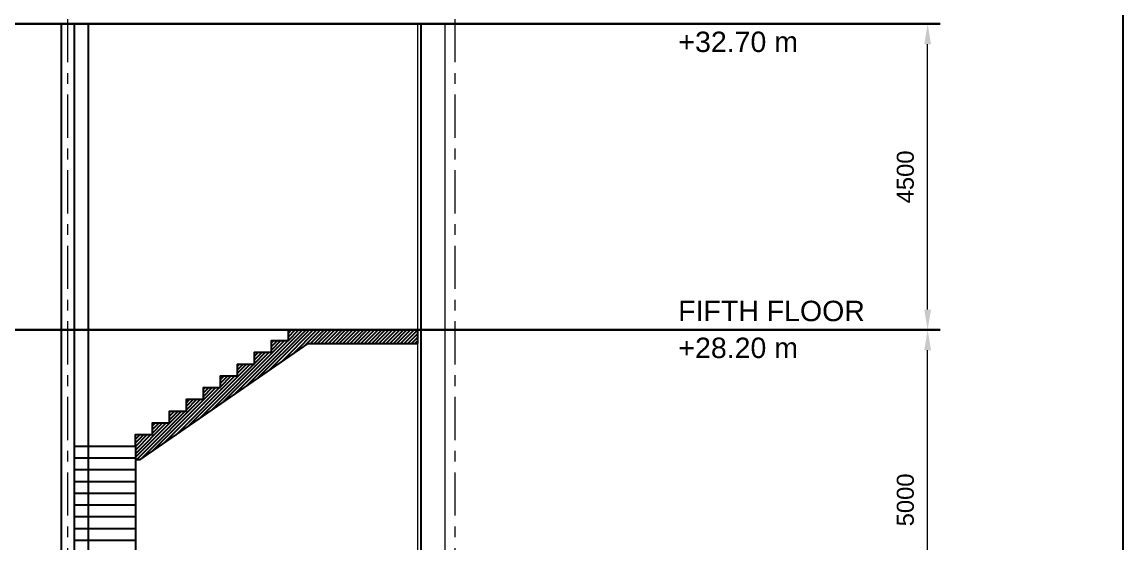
# Model space of a CAD drawing. Header units: millimetres. Extents: x 302989 to 1813244, y -656858 to -28185.
# Drawn here: x 1556258 to 1572456, y -601618 to -593957 of the extents above; entities that cross this region are included whole.
import ezdxf

# ---------------------------------------------------------------- set-up
doc = ezdxf.new("R2010")
doc.units = ezdxf.units.MM
doc.header["$MEASUREMENT"] = 0
doc.header["$PDMODE"] = 34
doc.linetypes.add('Grid Line', pattern=[22.225, 12.7, -3.175, 3.175, -3.175])
for name, color, linetype, lineweight in [('A-FLOR-LEVL', 51, 'Continuous', 9), ('LOAD AREA', 6, 'Continuous', 30), ('S-COLS', 5, 'Continuous', 9), ('S-GRID', 1, 'Continuous', 9)]:
    doc.layers.add(name, color=color, linetype=linetype, lineweight=lineweight)
doc.layers.add('CUTTED-BAR', color=2, linetype='Continuous')
doc.styles.add('ARIAL', font='arial.ttf', dxfattribs={"height": 2.2})
doc.styles.get("Standard").update_dxf_attribs({"font": 'arial.ttf'})
doc.dimstyles.new('ISO-25', dxfattribs={"dimtxt": 550, "dimasz": 600, "dimexe": 1.25, "dimexo": 0.625, "dimtad": 1, "dimdec": 0, "dimdsep": 46, "dimtxsty": 'Standard', "dimcen": 2.5, "dimadec": 0, "dimazin": 0, "dimtfac": 1, "dimtdec": 0, "dimtmove": 0, "dimatfit": 3, "dimfxl": 1, "dimarcsym": 0})

# ---------------------------------------------------------------- blocks, each defined once
blk = doc.blocks.new('*D1883')
at = {"color": 0, "linetype": 'Continuous', "lineweight": -2, "transparency": 16777216}
for p, q in [((1568797, -598485), (1569584, -598485)), ((1568797, -603485), (1569584, -603485))]:
    blk.add_line(p, q, dxfattribs=at)
at = {"color": 0, "linetype": 'Continuous', "lineweight": 15, "transparency": 16777216}
blk.add_line((1569582, -603185), (1569582, -598785), dxfattribs=at)
at = {"color": 0, "linetype": 'Continuous', "lineweight": -2, "transparency": 16777216}
for points in [[(1569532, -598785), (1569632, -598785), (1569582, -598485)], [(1569532, -603185), (1569632, -603185), (1569582, -603485)]]:
    blk.add_solid(points, dxfattribs=at)
at = {"layer": 'Defpoints', "color": 0, "linetype": 'Continuous', "lineweight": -2, "transparency": 16777216}
for p in [(1568797, -598485), (1569582, -598485), (1568797, -603485)]:
    blk.add_point(p, dxfattribs=at)
at = {"color": 0, "linetype": 'Continuous', "transparency": 16777216, "insert": (1569255, -600985), "char_height": 250, "attachment_point": 5, "rotation": 90}
blk.add_mtext('5000', dxfattribs=at)
blk = doc.blocks.new('*D1884')
at = {"color": 0, "linetype": 'Continuous', "lineweight": -2, "transparency": 16777216}
for p, q in [((1568797, -593985), (1569584, -593985)), ((1568797, -598485), (1569584, -598485))]:
    blk.add_line(p, q, dxfattribs=at)
at = {"color": 0, "linetype": 'Continuous', "lineweight": 15, "transparency": 16777216}
blk.add_line((1569582, -598185), (1569582, -594285), dxfattribs=at)
at = {"color": 0, "linetype": 'Continuous', "lineweight": -2, "transparency": 16777216}
for points in [[(1569532, -594285), (1569632, -594285), (1569582, -593985)], [(1569532, -598185), (1569632, -598185), (1569582, -598485)]]:
    blk.add_solid(points, dxfattribs=at)
at = {"layer": 'Defpoints', "color": 0, "linetype": 'Continuous', "lineweight": -2, "transparency": 16777216}
for p in [(1568797, -593985), (1569582, -593985), (1568797, -598485)]:
    blk.add_point(p, dxfattribs=at)
at = {"color": 0, "linetype": 'Continuous', "transparency": 16777216, "insert": (1569255, -596235), "char_height": 250, "attachment_point": 5, "rotation": 90}
blk.add_mtext('4500', dxfattribs=at)

msp = doc.modelspace()

# ---------------------------------------------------------------- hatches: boundary and pattern name
at = {"layer": 'CUTTED-BAR', "lineweight": -2, "ltscale": 2000, "true_color": 0xf8991e}
h = msp.add_hatch(dxfattribs=at)
h.set_pattern_fill('ANSI31', color=30, scale=300)
h.paths.add_polyline_path([(1559926.0458, -598813.7463), (1559676.0458, -598813.7463), (1559676.0458, -598986.7463), (1559426.0458, -598986.7463), (1559426.0458, -599159.7463), (1559176.0458, -599159.7463), (1559176.0458, -599332.7463), (1558926.0458, -599332.7463), (1558926.0458, -599505.7463), (1558676.0458, -599505.7463), (1558676.0458, -599678.7463), (1558426.0458, -599678.7463), (1558426.0458, -599851.7463), (1558176.0458, -599851.7463), (1558176.0458, -600024.7463), (1557926.0458, -600024.7463), (1557926.0458, -600197.7463), (1557926.0458, -600197.7463), (1557926.0458, -600397.7463), (1557988.4982, -600397.7463), (1560463.9318, -598684.7463), (1562076.0404, -598684.7463), (1562076.0404, -598484.7463), (1560176.0458, -598484.7463), (1560176.0458, -598640.7463), (1559926.0458, -598640.7463)])

# ---------------------------------------------------------------- linework, layer by layer
at = {"layer": 'A-FLOR-LEVL', "color": 2, "lineweight": -2, "ltscale": 2000}
for p, q in [((1557026.0406, -593984.7463), (1557026.0404, -627292.0526)), ((1562126.0404, -593984.7463), (1562126.0404, -627292.0526))]:
    msp.add_line(p, q, dxfattribs=at)
msp.add_lwpolyline([(1547055.6636, -577548.9682), (1572456.1588, -577548.9682), (1572456.1588, -649586.4723), (1547055.6636, -649586.4723)], close=True, dxfattribs=at)
at = {"layer": 'CUTTED-BAR', "color": 5, "lineweight": -2, "ltscale": 2000}
for p, q in [((1556836.7105, -627292.0526), (1556836.7105, -593984.7463)), ((1557236.7105, -627292.0526), (1557236.7105, -593984.7463))]:
    msp.add_line(p, q, dxfattribs=at)
at = {"layer": 'CUTTED-BAR', "color": 3, "lineweight": -2, "ltscale": 2000}
for p, q in [((1560176.0458, -598640.7463), (1560176.0458, -598484.7463)), ((1560176.0458, -598484.7463), (1562076.0404, -598484.7463)), ((1562076.0404, -598484.7463), (1562076.0404, -598684.7463)), ((1560463.9318, -598684.7463), (1562076.0404, -598684.7463)), ((1557926.0458, -600197.7463), (1557926.0458, -601754.7463))]:
    msp.add_line(p, q, dxfattribs=at)
for points in [[(1560463.9318, -598684.7463), (1557988.4982, -600397.7463), (1557925.6311, -600397.7463)], [(1559926.0458, -598813.7463), (1559926.0458, -598640.7463), (1560176.0458, -598640.7463)], [(1559676.0458, -598986.7463), (1559676.0458, -598813.7463), (1559926.0458, -598813.7463)], [(1559426.0458, -599159.7463), (1559426.0458, -598986.7463), (1559676.0458, -598986.7463)], [(1559176.0458, -599332.7463), (1559176.0458, -599159.7463), (1559426.0458, -599159.7463)], [(1558926.0458, -599505.7463), (1558926.0458, -599332.7463), (1559176.0458, -599332.7463)], [(1558676.0458, -599678.7463), (1558676.0458, -599505.7463), (1558926.0458, -599505.7463)], [(1558426.0458, -599851.7463), (1558426.0458, -599678.7463), (1558676.0458, -599678.7463)], [(1558176.0458, -600024.7463), (1558176.0458, -599851.7463), (1558426.0458, -599851.7463)], [(1557926.0458, -600197.7463), (1557926.0458, -600024.7463), (1558176.0458, -600024.7463)], [(1557926.0458, -600197.7463), (1557026.0404, -600197.7463)], [(1557926.0458, -600370.7463), (1557026.0404, -600370.7463)], [(1557926.0457, -600543.7463), (1557026.0404, -600543.7463)], [(1557926.0457, -600716.7463), (1557026.0404, -600716.7463)], [(1557926.0457, -600889.7463), (1557026.0404, -600889.7463)], [(1557926.0457, -601062.7463), (1557026.0404, -601062.7463)], [(1557926.0457, -601235.7463), (1557026.0404, -601235.7463)], [(1557926.0457, -601408.7463), (1557026.0404, -601408.7463)], [(1557926.0457, -601581.7463), (1557026.0404, -601581.7463)]]:
    msp.add_lwpolyline(points, dxfattribs=at)
at = {"layer": 'LOAD AREA', "color": 8, "linetype": 'Continuous'}
for p, q in [((1569764.8022, -593984.7463), (1550619.281, -593984.7463)), ((1569764.8022, -598484.7463), (1550619.281, -598484.7463))]:
    msp.add_line(p, q, dxfattribs=at)
at = {"layer": 'S-COLS'}
for p, q in [((1562076.0404, -593984.7463), (1562076.0404, -627292.0526)), ((1562476.0404, -593984.7463), (1562476.0404, -627292.0526))]:
    msp.add_line(p, q, dxfattribs=at)
at = {"layer": 'S-GRID', "linetype": 'Grid Line', "ltscale": 50}
for p, q in [((1556926.0396, -592802.2561), (1556926.0396, -627814.3945)), ((1562626.0396, -592802.2561), (1562626.0396, -627814.3945))]:
    msp.add_line(p, q, dxfattribs=at)

# ---------------------------------------------------------------- texts
at = {"layer": 'A-FLOR-LEVL', "char_height": 300, "width": 4665.82125, "attachment_point": 1, "style": 'ARIAL'}
for s, insert in [('+32.70 m', (1565915.4164, -594098.6933)), ('FIFTH FLOOR', (1565911.528, -598056.3065)), ('+28.20 m', (1565915.4164, -598598.6933))]:
    msp.add_mtext(s, dxfattribs=dict(at, insert=insert))

# ---------------------------------------------------------------- dimensions: what is measured, and where the dimension line sits
at = {"color": 175, "linetype": 'Continuous', "true_color": 0x4554a5}
for base, p1, p2, picture, middle in [((1569582.4605, -593984.7463), (1568796.7285, -598484.7463), (1568796.7285, -593984.7463), '*D1884', (1569254.8173, -596234.7463)), ((1569582.4605, -598484.7463), (1568796.7285, -603484.7463), (1568796.7285, -598484.7463), '*D1883', (1569254.8173, -600984.7463))]:
    dim = msp.add_linear_dim(base=base, p1=p1, p2=p2, angle=270, dimstyle='ISO-25', override={"dimtxt": 250, "dimasz": 300, "dimgap": 200, "dimlwd": 15}, dxfattribs=at)
    dim.commit()
    dim.dimension.update_dxf_attribs({"geometry": picture, "text_midpoint": middle})

doc.saveas('drawing.dxf')
